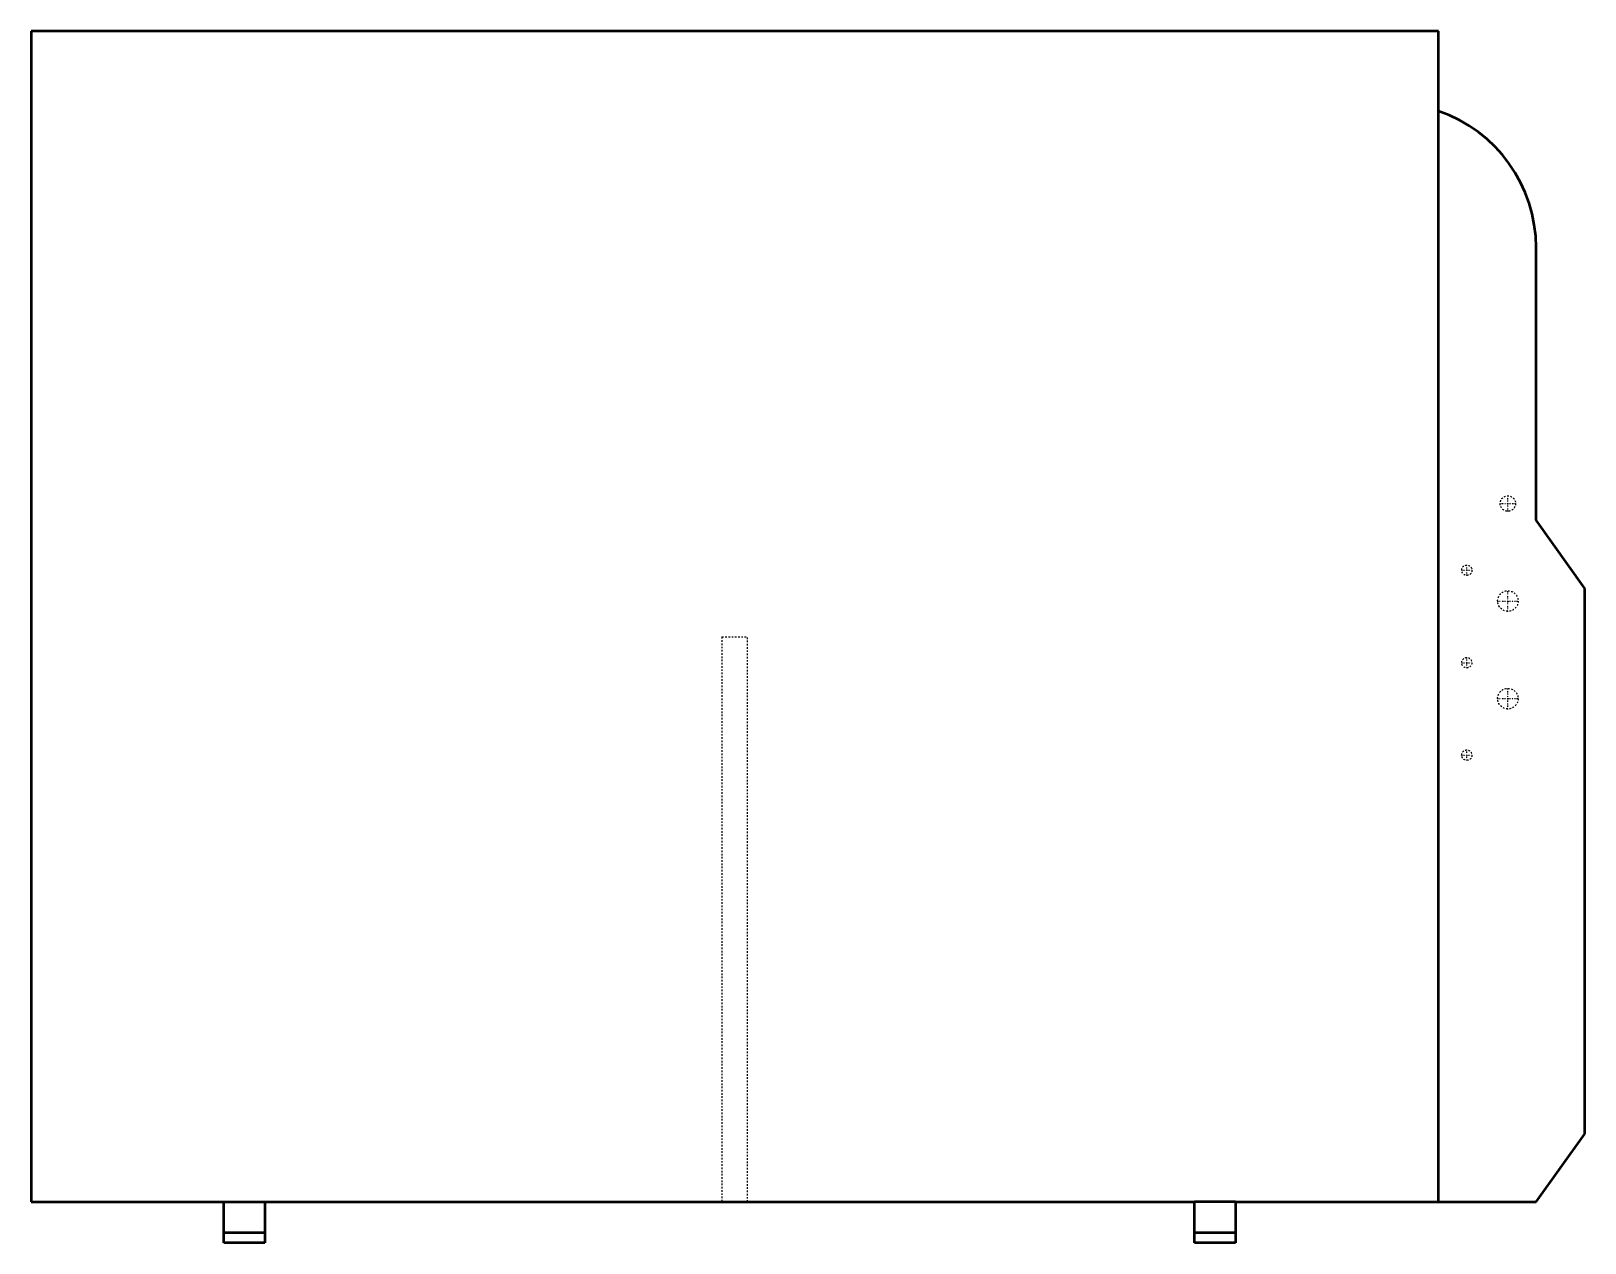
# Model space of a CAD drawing. Header units: millimetres. Extents: x -480 to 480, y 0 to 749.
import ezdxf

# ---------------------------------------------------------------- set-up
doc = ezdxf.new("R2010")
doc.units = ezdxf.units.MM
doc.linetypes.add('Center', pattern=[1.5, 0.45, -0.5, 0.05, -0.5])
doc.linetypes.add('Dashed', pattern=[2, 1, -1])
for name, color, linetype, lineweight in [('AM_0', 7, 'Continuous', 50), ('AM_7', 7, 'Center', 25), ('AM_9', 6, 'Dashed', 25)]:
    doc.layers.add(name, color=color, linetype=linetype, lineweight=lineweight)

# ---------------------------------------------------------------- blocks, each defined once
blk = doc.blocks.new('1_3MXM24AVJU9_PART11_0_in_3MXM24AVJU9_0')
at = {"layer": 'AM_0'}
for p, q in [((389.73125, 749.3), (-480.21875, 749.3)), ((-480.21875, 749.3), (-480.21875, 25.4)), ((389.73125, 25.4), (389.73125, 749.3)), ((-480.21875, 25.4), (-361.15625, 25.4)), ((-335.75625, 25.4), (238.91875, 25.4)), ((264.31875, 25.4), (389.73125, 25.4))]:
    blk.add_line(p, q, dxfattribs=at)
blk = doc.blocks.new('2_3MXM24AVJU9_PART10_0_in_3MXM24AVJU9_0')
at = {"layer": 'AM_0'}
for p, q in [((450.06, 446.88), (450.06, 615.47)), ((480.22, 404.73), (450.06, 446.88)), ((480.22, 67.55), (480.22, 404.73)), ((450.06, 25.4), (480.22, 67.55)), ((389.73, 25.4), (450.06, 25.4))]:
    blk.add_line(p, q, dxfattribs=at)
blk.add_arc((361, 615.47), 89.06, 0, 71.17736, dxfattribs=at)
blk = doc.blocks.new('3_3MXM24AVJU9_PART9_0_in_3MXM24AVJU9_0')
at = {"layer": 'AM_0'}
for p, q in [((-361.15625, 0), (-361.15625, 25.4)), ((-361.15625, 25.4), (-335.75625, 25.4)), ((-335.75625, 25.4), (-335.75625, 0)), ((-361.15625, 6.35), (-335.75625, 6.35)), ((-335.75625, 0), (-361.15625, 0))]:
    blk.add_line(p, q, dxfattribs=at)
blk = doc.blocks.new('4_3MXM24AVJU9_PART8_0_in_3MXM24AVJU9_0')
at = {"layer": 'AM_0'}
for p, q in [((238.91875, 0), (238.91875, 25.4)), ((264.31875, 25.4), (238.91875, 25.4)), ((264.31875, 25.4), (264.31875, 0)), ((238.91875, 6.35), (264.31875, 6.35)), ((264.31875, 0), (238.91875, 0))]:
    blk.add_line(p, q, dxfattribs=at)
blk = doc.blocks.new('5_3MXM24AVJU9_PART7_0_in_3MXM24AVJU9_0')
at = {"layer": 'AM_9'}
for p, q in [((-53.18125, 374.65), (-37.30625, 374.65)), ((-53.18125, 374.65), (-53.18125, 25.4)), ((-37.30625, 25.4), (-37.30625, 374.65))]:
    blk.add_line(p, q, dxfattribs=at)
blk = doc.blocks.new('6_3MXM24AVJU9_PART6_0_in_3MXM24AVJU9_0')
at = {"layer": 'AM_7'}
for p, q in [((403.86, 415.925), (410.5275, 415.925)), ((407.19375, 412.59125), (407.19375, 419.25875))]:
    blk.add_line(p, q, dxfattribs=at)
at = {"layer": 'AM_9'}
blk.add_circle((407.19375, 415.925), 3.175, dxfattribs=at)
blk = doc.blocks.new('7_3MXM24AVJU9_PART5_0_in_3MXM24AVJU9_0')
at = {"layer": 'AM_7'}
for p, q in [((403.86, 301.625), (410.5275, 301.625)), ((407.19375, 298.29125), (407.19375, 304.95875))]:
    blk.add_line(p, q, dxfattribs=at)
at = {"layer": 'AM_9'}
blk.add_circle((407.19375, 301.625), 3.175, dxfattribs=at)
blk = doc.blocks.new('8_3MXM24AVJU9_PART4_0_in_3MXM24AVJU9_0')
at = {"layer": 'AM_7'}
for p, q in [((403.86, 358.775), (410.5275, 358.775)), ((407.19375, 355.44125), (407.19375, 362.10875))]:
    blk.add_line(p, q, dxfattribs=at)
at = {"layer": 'AM_9'}
blk.add_circle((407.19375, 358.775), 3.175, dxfattribs=at)
blk = doc.blocks.new('9_3MXM24AVJU9_PART3_0_in_3MXM24AVJU9_0')
at = {"layer": 'AM_7'}
for p, q in [((425.92625, 336.55), (439.26125, 336.55)), ((432.59375, 329.8825), (432.59375, 343.2175))]:
    blk.add_line(p, q, dxfattribs=at)
at = {"layer": 'AM_9'}
blk.add_circle((432.59375, 336.55), 6.35, dxfattribs=at)
blk = doc.blocks.new('10_3MXM24AVJU9_PART2_0_in_3MXM24AVJU9_0')
at = {"layer": 'AM_7'}
for p, q in [((432.59375, 390.2075), (432.59375, 403.5425)), ((425.92625, 396.875), (439.26125, 396.875))]:
    blk.add_line(p, q, dxfattribs=at)
at = {"layer": 'AM_9'}
blk.add_circle((432.59375, 396.875), 6.35, dxfattribs=at)
blk = doc.blocks.new('11_3MXM24AVJU9_PART1_0_in_3MXM24AVJU9_0')
at = {"layer": 'AM_7'}
for p, q in [((432.59375, 452.199375), (432.59375, 462.200625)), ((427.593125, 457.2), (437.594375, 457.2))]:
    blk.add_line(p, q, dxfattribs=at)
at = {"layer": 'AM_9'}
blk.add_circle((432.59375, 457.2), 4.7625, dxfattribs=at)

msp = doc.modelspace()

# ---------------------------------------------------------------- block references
for name in ['1_3MXM24AVJU9_PART11_0_in_3MXM24AVJU9_0', '2_3MXM24AVJU9_PART10_0_in_3MXM24AVJU9_0', '11_3MXM24AVJU9_PART1_0_in_3MXM24AVJU9_0', '6_3MXM24AVJU9_PART6_0_in_3MXM24AVJU9_0', '10_3MXM24AVJU9_PART2_0_in_3MXM24AVJU9_0', '5_3MXM24AVJU9_PART7_0_in_3MXM24AVJU9_0', '8_3MXM24AVJU9_PART4_0_in_3MXM24AVJU9_0', '9_3MXM24AVJU9_PART3_0_in_3MXM24AVJU9_0', '7_3MXM24AVJU9_PART5_0_in_3MXM24AVJU9_0', '3_3MXM24AVJU9_PART9_0_in_3MXM24AVJU9_0', '4_3MXM24AVJU9_PART8_0_in_3MXM24AVJU9_0']:
    msp.add_blockref(name, (0, 0))

doc.saveas('drawing.dxf')
